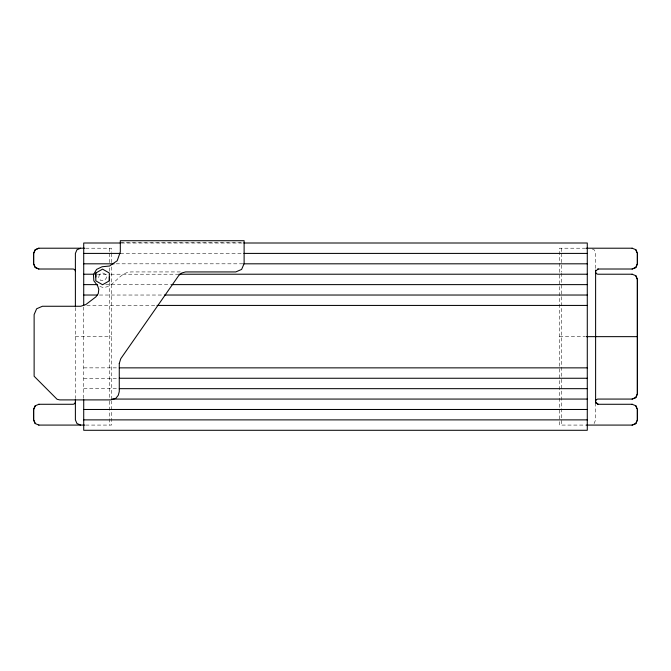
<?xml version="1.0" encoding="UTF-8"?>
<svg xmlns="http://www.w3.org/2000/svg" width="671" height="671" viewBox="0 0 671 671"><rect width="100%" height="100%" fill="white"/><g stroke="black" fill="none" stroke-linecap="round" stroke-linejoin="round"><path stroke-width="0.5" stroke-dasharray="3.35 2.52" d="M594.087 423.56L595.613 419.878L595.613 403.229M120.31 242.793L244.118 242.793M121.401 243.003L242.843 243.003M85.678 248.211L111.487 248.211L111.487 252.371M585.657 248.211L559.513 248.211L559.513 425.079L585.657 425.079M120.352 253.412L242.843 253.412M116.167 263.812L242.843 263.812M180.39 271.931L131.248 271.931C119.513 272.04 114.825 286.366 103.393 287.616L97.572 285.67M97.32 274.221L109.885 274.221M110.933 274.221L178.981 274.221M105.699 284.621L170.61 284.621M99.417 295.03L163.279 295.03M86.853 305.431L155.949 305.431M75.387 336.649L111.487 336.649M559.513 336.649L585.33 336.649M83.716 367.859L118.264 367.859M83.716 378.259L118.264 378.259M83.716 388.668L118.264 388.668M85.678 425.079L111.487 425.079L111.487 401.149M592.25 248.966L594.087 249.729L595.613 253.412L595.613 270.061M561.602 248.211L561.602 252.371M561.602 253.412L561.602 272.141M561.602 273.181L561.602 378.259M561.602 379.3L561.602 425.079M111.487 253.412L111.487 262.772M111.487 266.932L111.487 400.109M109.398 248.211L109.398 252.371M109.398 253.412L109.398 262.772M109.398 267.972L109.398 272.141M109.398 282.541L109.398 400.109M109.398 401.149L109.398 425.079M83.716 306.991L83.716 398.549M75.387 307.511L75.387 398.029M99.4 274.405L98.612 277.836L100.809 280.587L104.332 280.587L106.521 277.836L105.741 274.405L102.571 272.879L99.4 274.405"/><path stroke-width="1.01" d="M95.802 276.93L95.802 273.03L102.571 269.121L109.331 273.03L109.331 280.839L102.571 284.739L95.802 280.839L95.802 273.03M109.331 280.839L109.331 276.93M636.905 420.801L635.764 423.56L632.099 425.079M35.278 405.846L33.718 409.478L33.718 419.878L35.278 423.51M75.387 402.189L74.733 403.615L73.307 404.277L38.733 404.277M595.613 401.149L596.267 399.731L597.693 399.069L632.267 399.069L635.932 397.551L637.45 393.869L637.45 279.421L635.932 275.739L632.099 274.221M595.613 271.101L598.213 269.012M38.901 248.211L35.278 249.78L33.718 253.412L33.718 263.812L35.278 267.444L38.901 269.012M38.901 404.277L35.11 405.846L33.55 409.478L33.55 419.878L35.11 423.51L38.901 425.079M80.595 248.211L76.955 249.78L75.387 253.412L75.387 306.471M632.099 269.012L635.764 267.494L637.282 263.812L637.282 253.412M632.099 399.069L635.764 397.551L637.282 393.869L637.282 279.421L635.764 275.739M120.352 243.003L83.716 243.003L83.716 305.431M243.892 243.003L587.284 243.003L587.284 430.287L83.716 430.287L83.716 399.589M84.705 248.211L38.733 248.211L35.11 249.78L33.55 253.412L33.55 263.812L35.11 267.444L38.733 269.012L73.307 269.012L74.733 269.675L75.387 271.101M586.295 248.211L632.267 248.211M83.716 253.412L120.352 253.412M243.892 253.412L587.284 253.412M83.716 263.812L114.078 263.812M243.892 263.812L587.284 263.812M597.693 269.012L632.267 269.012L635.932 267.494L637.45 263.812L637.45 253.412L635.932 249.729L632.099 248.211M83.716 274.221L94.183 274.221M178.981 274.221L587.284 274.221M632.267 274.221L597.693 274.221L596.267 273.558L595.613 272.141M83.716 284.621L97.32 284.621M171.659 284.621L587.284 284.621M83.716 295.03L97.32 295.03M164.328 295.03L587.284 295.03M156.997 305.431L587.284 305.431M586.337 336.649L637.45 336.649M119.312 367.859L587.284 367.859M119.312 378.259L587.284 378.259M119.312 388.668L587.284 388.668M111.982 399.069L587.284 399.069M632.267 404.277L597.693 404.277L595.613 402.189L598.213 404.277M83.716 409.478L587.284 409.478M83.716 419.878L587.284 419.878M38.733 425.079L84.705 425.079M586.295 425.079L632.267 425.079L635.932 423.56L637.45 419.878L637.45 409.478L635.932 405.796L632.099 404.277M80.595 425.079L76.955 423.51L75.387 419.878L75.387 399.069M635.764 249.729L636.905 252.489M635.764 405.796L636.905 408.555M637.282 409.478L637.282 419.878M595.613 270.061L595.613 403.229M119.27 363.464L119.27 391.579L118.272 395.311L115.84 398.314L110.941 399.899L59.778 399.899L57.102 399.295L34.129 376.246L34.129 314.59L36.628 308.777L42.424 306.261L80.772 306.261L85.821 304.559L95.911 296.859L98.268 293.621L98.796 289.285L97.572 285.67L93.839 280.805L93.462 274.682L96.574 269.398L102.109 266.756L109.516 266.026L117.199 260.751L120.31 251.96L120.31 240.713L244.118 240.713L244.118 263.602L241.61 269.415L235.798 271.931L185.59 271.931L181.791 272.971L178.763 275.496L120.763 358.708L119.27 363.464"/></g></svg>
